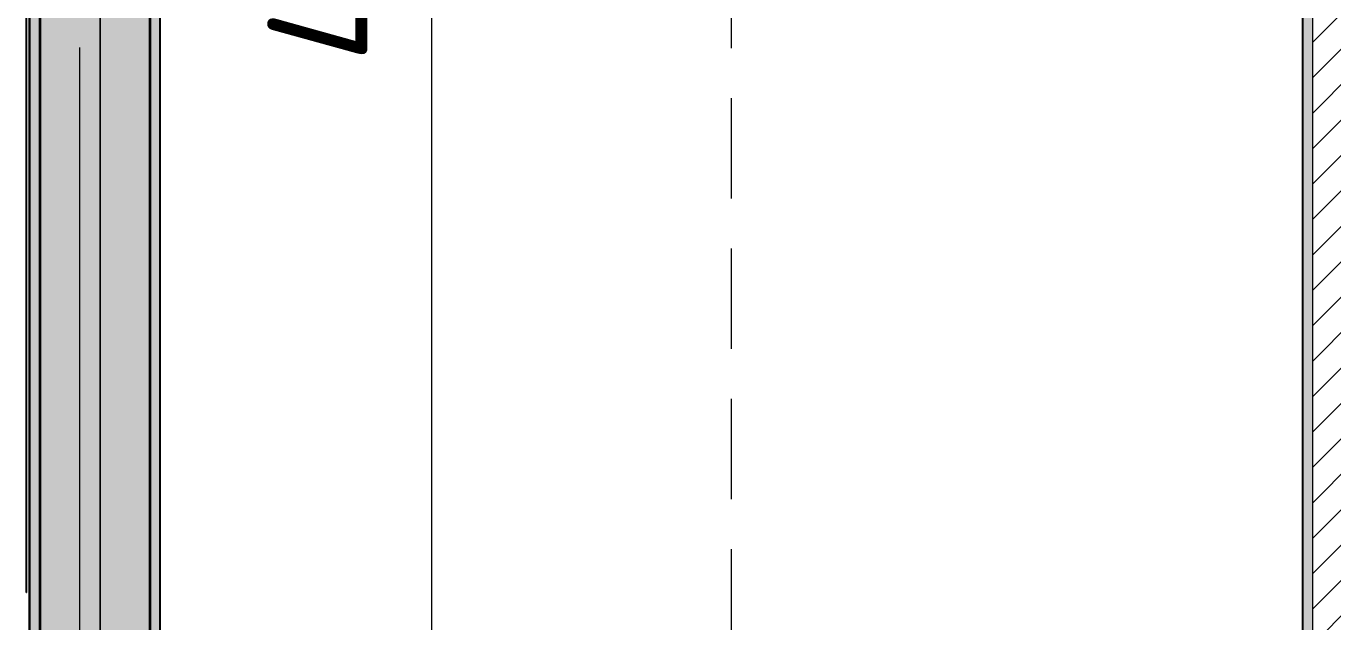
# Model space of a CAD drawing. Header units: millimetres. Extents: x 81425 to 274970, y -8553 to 29000.
# Drawn here: x 107103 to 109710, y 5134 to 6323 of the extents above; entities that cross this region are included whole.
import ezdxf

# ---------------------------------------------------------------- set-up
doc = ezdxf.new("R2010")
doc.units = ezdxf.units.MM
doc.linetypes.add('ADSK_Штрих_ш2 п1', pattern=[300, 200, -100])
doc.linetypes.add('Осевая', pattern=[3175, 635, -476.25, 1587.5, -476.25])
for name, color, linetype, lineweight in [('A-ANNO-DIMS', 7, 'Continuous', 9), ('A-ANNO-DIMS-100', 7, 'Continuous', 9), ('A-DETL-2', 7, 'ADSK_Штрих_ш2 п1', 9), ('A-GENM', 7, 'Continuous', 9), ('A-WALL', 7, 'Continuous', 9), ('I-WALL', 7, 'Continuous', 9), ('Оси-2', 7, 'Осевая', 9)]:
    doc.layers.add(name, color=color, linetype=linetype, lineweight=lineweight)
for name, color, linetype, lineweight, true_color in [('A-WALL-1', 7, 'Continuous', 35, 0x3c3c3c), ('A-WALL-2', 7, 'Continuous', 25, 0x3c3c3c), ('A-WALL-FNSH-2', 7, 'Continuous', 13, 0x3c3c3c)]:
    doc.layers.add(name, color=color, linetype=linetype, lineweight=lineweight, true_color=true_color)
doc.styles.add('ISOCPEUR', font='isocpeur.ttf', dxfattribs={"width": 0.9, "height": 250})
doc.dimstyles.new('ISO-2_5_0_9К_БОЛЬШОЙ_1', dxfattribs={"dimscale": 304.8, "dimtxt": 248.995294, "dimasz": 0.492126, "dimexe": 0.393701, "dimexo": 0.984252, "dimgap": 0, "dimtad": 1, "dimdec": 0, "dimrnd": 10, "dimzin": 0, "dimdsep": 46, "dimtxsty": 'ISOCPEUR', "dimblk1": 'OBLIQUE', "dimblk2": 'OBLIQUE', "dimsah": 1, "dimcen": 0.09, "dimdle": 0.393701, "dimazin": 0, "dimtfac": 1, "dimtdec": 4, "dimtix": 1, "dimtmove": 0, "dimatfit": 3, "dimfxl": 1, "dimtvp": 1, "dimtolj": 1, "dimtzin": 0, "dimarcsym": 2})
pattern_1 = [(0, (0, 0), (121.92, 30.48), [10.058, -81.382, 10.058, -81.382, -487.68]), (0, (0, 0), (121.92, 30.48), [-182.88, 10.058, -172.822, 10.058, -81.382, -213.36]), (0, (0, 0), (121.92, 30.48), [-457.2, 10.058, -50.902, 10.058, -142.342]), (120, (45.72, 15.24), (-87.356454, 90.345817), [10.058, -81.382, 10.058, -81.382, -487.68]), (120, (45.72, 15.24), (-87.356454, 90.345817), [-182.88, 10.058, -172.822, 10.058, -81.382, -213.36]), (120, (45.72, 15.24), (-87.356454, 90.345817), [-457.2, 10.058, -50.902, 10.058, -142.342]), (240, (60.96, 76.2), (-34.563546, -120.825817), [10.058, -81.382, 10.058, -81.382, -487.68]), (240, (60.96, 76.2), (-34.563546, -120.825817), [-182.88, 10.058, -172.822, 10.058, -81.382, -213.36]), (240, (60.96, 76.2), (-34.563546, -120.825817), [-457.2, 10.058, -50.902, 10.058, -142.342])]

# ---------------------------------------------------------------- blocks, each defined once
blk = doc.blocks.new('Рисунок_горы - Рисунок_горы-31934381-План расстановки осветительного оборудования 1 этажа в осях 23-33')
at = {"layer": 'A-GENM'}
for p, q in [((107109, 10341.4), (107109, 6202.7)), ((107109, 6543.6), (107109, 6203.3)), ((107109, 6203.3), (107109, 6539.8)), ((107109, 6239.8), (107109, 6301.8)), ((107109, 6301.8), (107109, 6239.8)), ((107109, 6203.3), (107109, 6202.7)), ((107109, 6202.7), (107109, 6203.3)), ((107109, 6202.7), (107109, 5509.4)), ((107109, 5935.3), (107109, 6088)), ((107109, 6088), (107109, 5935.3)), ((107109, 5509.4), (107109, 5508.9)), ((107109, 5508.9), (107109, 5509.4)), ((107109, 5509.4), (107109, 170)), ((107109, 5474.8), (107109, 5481.3)), ((107109, 5410.9), (107109, 5473.2)), ((107109, 5473.2), (107109, 5410.9)), ((107109, 4718.9), (107109, 5335.8)), ((107109, 5202.8), (107109, 5327.3)), ((107109, 5327.3), (107109, 5202.8)), ((107109, 5182.5), (107109, 5181.1)), ((107109, 5181.1), (107109, 5059.9))]:
    blk.add_line(p, q, dxfattribs=at)
for points, knots in [([(107109, 6859.5), (107109, 6859.5), (107109, 6659.1), (107109, 6457.9), (107109, 6257.1)], [0.22222222, 0.22222222, 0.22222222, 0.22222222, 0.22222223, 0.27777778, 0.27777778, 0.27777778, 0.27777778]), ([(107109, 6243.5), (107109, 6243.5), (107109, 6375.7), (107109, 6472.8), (107109, 6535.4)], [0.83333333, 0.83333333, 0.83333333, 0.83333333, 0.83333334, 0.88888889, 0.88888889, 0.88888889, 0.88888889]), ([(107109, 6301.8), (107109, 6301.8), (107109, 6311.8), (107109, 6310.3), (107109, 6323.1)], [0.8, 0.8, 0.8, 0.8, 0.80000001, 0.83333333, 0.83333333, 0.83333333, 0.83333333]), ([(107109, 6323.1), (107109, 6323.1), (107109, 6310.3), (107109, 6311.8), (107109, 6301.8)], [0.395683453, 0.395683453, 0.395683453, 0.395683453, 0.395683463, 0.402877698, 0.402877698, 0.402877698, 0.402877698]), ([(107109, 6257.1), (107109, 6257.1), (107109, 6230.4), (107109, 6211.3), (107109, 6190.3)], [0.27777778, 0.27777778, 0.27777778, 0.27777778, 0.27777779, 0.33333333, 0.33333333, 0.33333333, 0.33333333]), ([(107109, 6181.9), (107109, 6181.9), (107109, 6197.3), (107109, 6195.3), (107109, 6243.5)], [0.77777778, 0.77777778, 0.77777778, 0.77777778, 0.77777779, 0.83333333, 0.83333333, 0.83333333, 0.83333333]), ([(107109, 6214.8), (107109, 6214.8), (107109, 6224.1), (107109, 6230.7), (107109, 6239.8)], [0.73333333, 0.73333333, 0.73333333, 0.73333333, 0.73333334, 0.76666667, 0.76666667, 0.76666667, 0.76666667]), ([(107109, 6239.8), (107109, 6239.8), (107109, 6230.7), (107109, 6224.1), (107109, 6214.8)], [0.410071942, 0.410071942, 0.410071942, 0.410071942, 0.410071952, 0.417266187, 0.417266187, 0.417266187, 0.417266187]), ([(107109, 6128.8), (107109, 6128.8), (107109, 6163.6), (107109, 6185.7), (107109, 6214.8)], [0.7, 0.7, 0.7, 0.7, 0.70000001, 0.73333333, 0.73333333, 0.73333333, 0.73333333]), ([(107109, 6214.8), (107109, 6214.8), (107109, 6185.7), (107109, 6163.6), (107109, 6128.8)], [0.417266187, 0.417266187, 0.417266187, 0.417266187, 0.417266197, 0.424460432, 0.424460432, 0.424460432, 0.424460432]), ([(107109, 6190.3), (107109, 6190.3), (107109, 6182.5), (107109, 6139.1), (107109, 6123.1)], [0.33333333, 0.33333333, 0.33333333, 0.33333333, 0.33333334, 0.38888889, 0.38888889, 0.38888889, 0.38888889]), ([(107109, 6072.7), (107109, 6072.7), (107109, 6102.6), (107109, 6104.3), (107109, 6181.9)], [0.72222222, 0.72222222, 0.72222222, 0.72222222, 0.72222223, 0.77777778, 0.77777778, 0.77777778, 0.77777778]), ([(107109, 6108.7), (107109, 6108.7), (107109, 6116.6), (107109, 6118.9), (107109, 6128.8)], [0.66666667, 0.66666667, 0.66666667, 0.66666667, 0.66666668, 0.7, 0.7, 0.7, 0.7]), ([(107109, 6128.8), (107109, 6128.8), (107109, 6118.9), (107109, 6116.6), (107109, 6108.7)], [0.424460432, 0.424460432, 0.424460432, 0.424460432, 0.424460442, 0.431654676, 0.431654676, 0.431654676, 0.431654676]), ([(107109, 6123.1), (107109, 6123.1), (107109, 5995.1), (107109, 5817.6), (107109, 5679.1)], [0.38888889, 0.38888889, 0.38888889, 0.38888889, 0.3888889, 0.44444444, 0.44444444, 0.44444444, 0.44444444]), ([(107109, 6088), (107109, 6088), (107109, 6096.9), (107109, 6100.1), (107109, 6108.7)], [0.63333333, 0.63333333, 0.63333333, 0.63333333, 0.63333334, 0.66666667, 0.66666667, 0.66666667, 0.66666667]), ([(107109, 6108.7), (107109, 6108.7), (107109, 6100.1), (107109, 6096.9), (107109, 6088)], [0.431654676, 0.431654676, 0.431654676, 0.431654676, 0.431654686, 0.438848921, 0.438848921, 0.438848921, 0.438848921]), ([(107109, 5999.1), (107109, 5999.1), (107109, 6014.1), (107109, 6045.4), (107109, 6072.7)], [0.66666667, 0.66666667, 0.66666667, 0.66666667, 0.66666668, 0.72222222, 0.72222222, 0.72222222, 0.72222222]), ([(107109, 5767.2), (107109, 5767.2), (107109, 5846), (107109, 5911.9), (107109, 5999.1)], [0.61111111, 0.61111111, 0.61111111, 0.61111111, 0.61111112, 0.66666667, 0.66666667, 0.66666667, 0.66666667]), ([(107109, 5749.6), (107109, 5749.6), (107109, 5802.5), (107109, 5878.1), (107109, 5935.3)], [0.56666667, 0.56666667, 0.56666667, 0.56666667, 0.56666668, 0.6, 0.6, 0.6, 0.6]), ([(107109, 5935.3), (107109, 5935.3), (107109, 5878.1), (107109, 5802.5), (107109, 5749.6)], [0.446043165, 0.446043165, 0.446043165, 0.446043165, 0.446043175, 0.45323741, 0.45323741, 0.45323741, 0.45323741]), ([(107109, 5675.1), (107109, 5675.1), (107109, 5688.4), (107109, 5695.6), (107109, 5767.2)], [0.55555556, 0.55555556, 0.55555556, 0.55555556, 0.55555557, 0.61111111, 0.61111111, 0.61111111, 0.61111111]), ([(107109, 5737), (107109, 5737), (107109, 5742.1), (107109, 5745), (107109, 5749.6)], [0.53333333, 0.53333333, 0.53333333, 0.53333333, 0.53333334, 0.56666667, 0.56666667, 0.56666667, 0.56666667]), ([(107109, 5749.6), (107109, 5749.6), (107109, 5745), (107109, 5742.1), (107109, 5737)], [0.45323741, 0.45323741, 0.45323741, 0.45323741, 0.45323742, 0.460431655, 0.460431655, 0.460431655, 0.460431655]), ([(107109, 5494.8), (107109, 5494.8), (107109, 5562.9), (107109, 5661), (107109, 5737)], [0.5, 0.5, 0.5, 0.5, 0.50000001, 0.53333333, 0.53333333, 0.53333333, 0.53333333]), ([(107109, 5737), (107109, 5737), (107109, 5661), (107109, 5562.9), (107109, 5494.8)], [0.460431655, 0.460431655, 0.460431655, 0.460431655, 0.460431665, 0.467625899, 0.467625899, 0.467625899, 0.467625899]), ([(107109, 5679.1), (107109, 5679.1), (107109, 5600.6), (107109, 5493), (107109, 5484.1)], [0.44444444, 0.44444444, 0.44444444, 0.44444444, 0.44444445, 0.49674755, 0.49674755, 0.49674755, 0.49674755]), ([(107109, 5508.9), (107109, 5508.9), (107109, 5483.9), (107109, 5442.5), (107109, 5412.6)], [0.13333333, 0.13333333, 0.13333333, 0.13333333, 0.13333334, 0.16666667, 0.16666667, 0.16666667, 0.16666667]), ([(107109, 5481.3), (107109, 5481.3), (107109, 5484.9), (107109, 5490.8), (107109, 5508.9)], [0.35820896, 0.35820896, 0.35820896, 0.35820896, 0.35820897, 0.37313433, 0.37313433, 0.37313433, 0.37313433]), ([(107109, 5473.2), (107109, 5473.2), (107109, 5481.2), (107109, 5486.6), (107109, 5494.8)], [0.46666667, 0.46666667, 0.46666667, 0.46666667, 0.46666668, 0.5, 0.5, 0.5, 0.5]), ([(107109, 5494.8), (107109, 5494.8), (107109, 5486.6), (107109, 5481.2), (107109, 5473.2)], [0.467625899, 0.467625899, 0.467625899, 0.467625899, 0.467625909, 0.474820144, 0.474820144, 0.474820144, 0.474820144]), ([(107109, 5447), (107109, 5447), (107109, 5452.4), (107109, 5468.3), (107109, 5474.8)], [0.32835821, 0.32835821, 0.32835821, 0.32835821, 0.32835822, 0.34328358, 0.34328358, 0.34328358, 0.34328358]), ([(107109, 5400.7), (107109, 5400.7), (107109, 5432.7), (107109, 5422.5), (107109, 5447)], [0.31343284, 0.31343284, 0.31343284, 0.31343284, 0.31343285, 0.32835821, 0.32835821, 0.32835821, 0.32835821]), ([(107109, 5412.6), (107109, 5412.6), (107109, 5381.3), (107109, 5348.9), (107109, 5322.1)], [0.16666667, 0.16666667, 0.16666667, 0.16666667, 0.16666668, 0.2, 0.2, 0.2, 0.2]), ([(107109, 5391.1), (107109, 5391.1), (107109, 5399.8), (107109, 5403), (107109, 5410.9)], [0.4, 0.4, 0.4, 0.4, 0.40000001, 0.43333333, 0.43333333, 0.43333333, 0.43333333]), ([(107109, 5410.9), (107109, 5410.9), (107109, 5403), (107109, 5399.8), (107109, 5391.1)], [0.482014388, 0.482014388, 0.482014388, 0.482014388, 0.482014398, 0.489208633, 0.489208633, 0.489208633, 0.489208633]), ([(107109, 5335.8), (107109, 5335.8), (107109, 5345.5), (107109, 5368.9), (107109, 5400.7)], [0.29850746, 0.29850746, 0.29850746, 0.29850746, 0.29850747, 0.31343284, 0.31343284, 0.31343284, 0.31343284]), ([(107109, 5327.3), (107109, 5327.3), (107109, 5345.9), (107109, 5365.8), (107109, 5391.1)], [0.36666667, 0.36666667, 0.36666667, 0.36666667, 0.36666668, 0.4, 0.4, 0.4, 0.4]), ([(107109, 5391.1), (107109, 5391.1), (107109, 5365.8), (107109, 5345.9), (107109, 5327.3)], [0.489208633, 0.489208633, 0.489208633, 0.489208633, 0.489208643, 0.496402878, 0.496402878, 0.496402878, 0.496402878]), ([(107109, 5322.1), (107109, 5322.1), (107109, 5294.4), (107109, 5274.4), (107109, 5251.1)], [0.2, 0.2, 0.2, 0.2, 0.20000001, 0.23333333, 0.23333333, 0.23333333, 0.23333333]), ([(107109, 5251.1), (107109, 5251.1), (107109, 5239.5), (107109, 5229.1), (107109, 5217.1)], [0.23333333, 0.23333333, 0.23333333, 0.23333333, 0.23333334, 0.26666667, 0.26666667, 0.26666667, 0.26666667]), ([(107109, 5220.4), (107109, 5220.4), (107109, 5208.4), (107109, 5199.8), (107109, 5194.3)], [0.3333333, 0.3333333, 0.3333333, 0.3333333, 0.3333333, 0.455451, 0.455451, 0.455451, 0.455451]), ([(107109, 5217.1), (107109, 5217.1), (107109, 5206.1), (107109, 5190), (107109, 5182.5)], [0.26666667, 0.26666667, 0.26666667, 0.26666667, 0.26666668, 0.3, 0.3, 0.3, 0.3]), ([(107109, 5182.5), (107109, 5182.5), (107109, 5187.2), (107109, 5190.1), (107109, 5202.8)], [0.3, 0.3, 0.3, 0.3, 0.30000001, 0.33333333, 0.33333333, 0.33333333, 0.33333333]), ([(107109, 5202.8), (107109, 5202.8), (107109, 5190.1), (107109, 5187.2), (107109, 5182.5)], [0.503597122, 0.503597122, 0.503597122, 0.503597122, 0.503597132, 0.510791367, 0.510791367, 0.510791367, 0.510791367])]:
    blk.add_open_spline(points, degree=3, knots=knots, dxfattribs=at)
for points in [[(107109, 5484.2), (107109, 5497), (107109, 5654.6), (107109, 5675.1)], [(107109, 5260.7), (107109, 5339.4), (107109, 5279.6), (107109, 5220.4)], [(107109, 5196.6), (107109, 5209.1), (107109, 5232.2), (107109, 5260.7)]]:
    blk.add_open_spline(points, degree=3, dxfattribs=at)
blk = doc.blocks.new('DIMBLOCK52-План расстановки осветительного оборудования 1 этажа в осях 23-33')
at = {"layer": 'A-ANNO-DIMS-100', "lineweight": 20}
for p, q in [((107911.4, 8579), (107836.4, 8654)), ((107911.4, 8579), (107986.4, 8504)), ((107911.4, 4579), (107836.4, 4654)), ((107911.4, 4579), (107986.4, 4504))]:
    blk.add_line(p, q, dxfattribs=at)
at = {"layer": 'A-ANNO-DIMS-100'}
for p, q in [((107912, 8579), (107791.4, 8579)), ((107911.4, 8579), (107911.4, 4459)), ((107911.4, 8579), (107912, 8579)), ((107912.5, 4579), (107791.4, 4579)), ((107911.4, 4579), (107912.5, 4579))]:
    blk.add_line(p, q, dxfattribs=at)
at = {"layer": 'A-ANNO-DIMS-100', "color": 0, "insert": (107584.8, 6251), "char_height": 250, "width": 787.208, "attachment_point": 1, "rotation": 90, "line_spacing_factor": 1.149209, "style": 'ISOCPEUR'}
blk.add_mtext('4000', dxfattribs=at)
blk = doc.blocks.new('_Oblique')
at = {"color": 0, "linetype": 'ByBlock', "lineweight": -2}
blk.add_line((-0.5, -0.5), (0.5, 0.5), dxfattribs=at)

msp = doc.modelspace()

# ---------------------------------------------------------------- hatches: boundary and pattern name
at = {"layer": 'I-WALL'}
h = msp.add_hatch(dxfattribs=at)
h.set_pattern_fill('FP_1', color=256, style=0, pattern_type=2)
h.set_pattern_definition([(45, (0, 0), (-57.024626, 57.024626), []), (45, (57.025, 0), (-57.024626, 57.024626), [100.806, -20.161, 3.353, -16.808])])
h.paths.add_polyline_path([(107136.2, 2400), (107350, 2400), (107350, 10600), (107130, 10600), (107130, 2400)])
h = msp.add_hatch(dxfattribs=at)
h.set_pattern_fill('FP_38', color=256, style=0, pattern_type=2)
h.set_pattern_definition(pattern_1)
h.paths.add_polyline_path([(107130, 150), (107130, 10380), (107110, 10380), (107110, 150)])
h = msp.add_hatch(dxfattribs=at)
h.set_pattern_fill('FP_38', color=256, style=0, pattern_type=2)
h.set_pattern_definition(pattern_1)
h.paths.add_polyline_path([(107350, 2480), (107370, 2480), (107370, 10380), (107350, 10380), (107350, 2656.2)])
h = msp.add_hatch(dxfattribs=at)
h.set_pattern_fill('FP_38', color=256, style=0, pattern_type=2)
h.set_pattern_definition(pattern_1)
h.paths.add_polyline_path([(109650, 2480), (109670, 2480), (109670, 10400), (109650, 10400), (109650, 2481)])
h = msp.add_hatch(dxfattribs=at)
h.set_pattern_fill('FP_2', color=256, style=0, pattern_type=2)
h.set_pattern_definition([(45, (0, 0), (-35.35534, 35.35534), [])])
h.paths.add_polyline_path([(109670, 150), (109750, 150), (109750, 10400), (109670, 10400), (109670, 220.5)])

# ---------------------------------------------------------------- linework, layer by layer
at = {"layer": 'A-DETL-2'}
msp.add_line((108509.5, 8579), (108509.5, 4579), dxfattribs=at)
at = {"layer": 'A-WALL'}
msp.add_line((109670, 2480), (109670, 10400), dxfattribs=at)
at = {"layer": 'A-WALL-1'}
for p, q in [((107130, 10600), (107130, 2400)), ((107350, 10600), (107350, 2400))]:
    msp.add_line(p, q, dxfattribs=at)
at = {"layer": 'A-WALL-2'}
for p, q in [((107110, 10380), (107110, 170)), ((107370, 10380), (107370, 2480)), ((109650, 2480), (109650, 10380))]:
    msp.add_line(p, q, dxfattribs=at)
at = {"layer": 'A-WALL-FNSH-2'}
for p, q in [((107250, 10390), (107250, 160.5)), ((107251, 160.5), (107251, 10390)), ((107371, 2481), (107371, 10379)), ((109649, 10379), (109649, 2480)), ((107109, 10369.9), (107109, 171))]:
    msp.add_line(p, q, dxfattribs=at)
at = {"layer": 'I-WALL'}
for p, q in [((107103, 6279.4), (107103, 6575.6)), ((107104, 6575.6), (107104, 6279.4)), ((107103, 6279.4), (107104, 6279.4)), ((107109, 6016.2), (107110, 6016.2)), ((107110, 5927.6), (107109, 5927.6)), ((107109, 5691.7), (107110, 5691.7)), ((107104, 5642.3), (107103, 5642.3)), ((107109, 5630.4), (107110, 5630.4)), ((107109, 5613.1), (107110, 5613.1)), ((107104, 5494.5), (107103, 5494.5)), ((107109, 5448.9), (107110, 5448.9)), ((107110, 5383.8), (107109, 5383.8)), ((107110, 5359.1), (107109, 5359.1)), ((107110, 5325.3), (107109, 5325.3)), ((107110, 5308.3), (107109, 5308.3)), ((107110, 5283.8), (107109, 5283.8)), ((107110, 5259.2), (107109, 5259.2)), ((107110, 5242.3), (107109, 5242.3)), ((107103, 5192.3), (107104, 5192.3)), ((107110, 5208.4), (107109, 5208.4)), ((107109, 5200.6), (107110, 5200.6)), ((107110, 5183.8), (107109, 5183.8))]:
    msp.add_line(p, q, dxfattribs=at)
for points in [[(107109, 5927.6), (107109, 6199.9), (107109, 6448.2), (107109, 6672.5)], [(107103, 5622.5), (107103, 5518.3), (107103, 5374.9), (107103, 5192.3)], [(107104, 5192.3), (107104, 5374.9), (107104, 5518.3), (107104, 5622.5)], [(107109, 5448.9), (107109, 5522.2), (107109, 5576.9), (107109, 5613.1)], [(107103, 5192.3), (107103, 5289.7), (107103, 5390.4), (107103, 5494.5)], [(107104, 5494.5), (107104, 5390.4), (107104, 5289.7), (107104, 5192.3)], [(107109, 4987.1), (107109, 5120.7), (107109, 5274.6), (107109, 5448.9)]]:
    msp.add_open_spline(points, degree=3, dxfattribs=at)
for points, knots in [([(107109, 6584.3), (107109, 6547.1), (107109, 6465.4), (107109, 6366.5), (107109, 6236.7), (107109, 6164.2), (107109, 6089.1), (107109, 6044.5), (107109, 6016.2)], [-1.681438, -1.681438, -1.681438, -1.681438, -1.382465, -1.044268, -0.747927, -0.469058, -0.228355, 0, 0, 0, 0]), ([(107109, 6563.2), (107109, 6555.1), (107109, 6444.1), (107109, 6367.6), (107109, 6276.9), (107109, 6149.1), (107109, 6058.7), (107109, 5950.1), (107109, 5912.4), (107109, 5859.4), (107109, 5825.6), (107109, 5723.3), (107109, 5620.2), (107109, 5513.4), (107109, 5402.9), (107109, 5313.5), (107109, 5200.6)], [-5.058243, -5.058243, -5.058243, -5.058243, -4.770654, -4.363768, -3.94927, -3.507775, -3.034013, -2.686982, -2.431513, -2.305424, -2.098799, -1.794086, -1.351322, -0.885538, -0.436635, 0, 0, 0, 0]), ([(107103, 5494.5), (107103, 5582.2), (107103, 5650.1), (107103, 5638.3), (107103, 5652.5), (107103, 5702), (107103, 5786.4), (107103, 5905.9), (107103, 5942.8), (107103, 6007.2), (107103, 6049), (107103, 6186.9), (107103, 6279.4)], [-3.318507, -3.318507, -3.318507, -3.318507, -3.013206, -2.806216, -2.611601, -2.306248, -1.89237, -1.410664, -1.051193, -0.747975, -0.41021, 0, 0, 0, 0]), ([(107104, 6279.4), (107104, 6186.9), (107104, 6049), (107104, 6007.2), (107104, 5942.8), (107104, 5905.9), (107104, 5786.4), (107104, 5702), (107104, 5652.5), (107104, 5638.3), (107104, 5650.1), (107104, 5582.2), (107104, 5494.5)], [0, 0, 0, 0, 0.41021, 0.747975, 1.051193, 1.410664, 1.89237, 2.306248, 2.611601, 2.806216, 3.013206, 3.318507, 3.318507, 3.318507, 3.318507]), ([(107109, 6016.2), (107109, 5988.1), (107109, 5943.2), (107109, 5876), (107109, 5808.7), (107109, 5734), (107109, 5703.3), (107109, 5684.5), (107109, 5691.7)], [-1.109306, -1.109306, -1.109306, -1.109306, -0.970631, -0.798191, -0.584898, -0.377168, -0.16528, 0, 0, 0, 0]), ([(107109, 5691.7), (107109, 5631.6), (107109, 5565.9), (107109, 5514.6), (107109, 5514.6), (107109, 5559.8), (107109, 5630.4)], [-0.8239661, -0.8239661, -0.8239661, -0.8239661, -0.6315354, -0.4196602, -0.2094613, 0, 0, 0, 0]), ([(107109, 5200.6), (107109, 5145.9), (107109, 5095.6), (107109, 5031.5), (107109, 5005.9), (107109, 4979.6), (107109, 4949.6), (107109, 4911.5), (107109, 4877.7), (107109, 4827.6), (107109, 4806.7), (107109, 4768.9), (107109, 4752.8), (107109, 4726.6), (107109, 4691.6), (107109, 4653.9), (107109, 4632.9), (107109, 4574.2), (107109, 4508.9), (107109, 4428.9), (107109, 4342.9)], [-4.917818, -4.917818, -4.917818, -4.917818, -4.393616, -3.919826, -3.512377, -3.267257, -3.030144, -2.795945, -2.506601, -2.255581, -2.060652, -1.955773, -1.839232, -1.663262, -1.446868, -1.212316, -0.977615, -0.697838, -0.366455, 0, 0, 0, 0])]:
    msp.add_open_spline(points, degree=3, knots=knots, dxfattribs=at)
at = {"layer": 'Оси-2'}
msp.add_line((107210, 406.8), (107210, 19528.3), dxfattribs=at)

# ---------------------------------------------------------------- block references
at = {"layer": 'A-GENM'}
msp.add_blockref('Рисунок_горы - Рисунок_горы-31934381-План расстановки осветительного оборудования 1 этажа в осях 23-33', (0, 0), dxfattribs=at)

# ---------------------------------------------------------------- dimensions: what is measured, and where the dimension line sits
at = {"layer": 'A-ANNO-DIMS'}
dim = msp.add_linear_dim(base=(107911.4, 4579), p1=(108212, 8579), p2=(108212.5, 4579), angle=90, dimstyle='ISO-2_5_0_9К_БОЛЬШОЙ_1', override={"dimpost": '<>', "dimfxl": 4000.000027}, dxfattribs=at)
dim.commit()
dim.dimension.update_dxf_attribs({"geometry": 'DIMBLOCK52-План расстановки осветительного оборудования 1 этажа в осях 23-33', "text_midpoint": (107786.4, 6579)})

doc.saveas('drawing.dxf')
